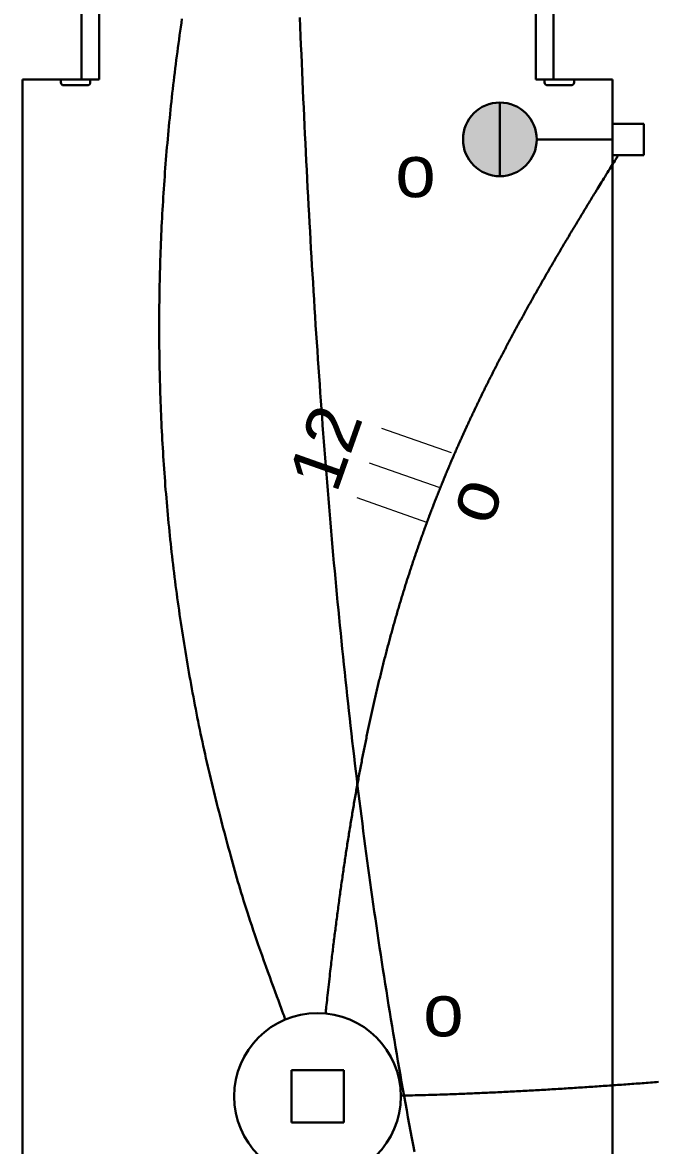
# Model space of a CAD drawing. Header units: millimetres. Extents: x 0 to 55.3, y 20.8 to 61.4.
# Drawn here: x 8.75 to 9.825, y 41.567 to 43.472 of the extents above; entities that cross this region are included whole.
import ezdxf

# ---------------------------------------------------------------- set-up
doc = ezdxf.new("R2010")
doc.units = ezdxf.units.MM
for name, color, linetype, lineweight in [('ARQ_-_ALV_5', 1, 'Continuous', 30), ('ARQ_-_PORTA_2', 2, 'Continuous', 30), ('EL-Condutos', 4, 'Continuous', 30), ('EL-Fios', 2, 'Continuous', 20), ('EL-Textos_fios', 2, 'Continuous', 20), ('EL-Textos_pontos', 2, 'Continuous', 30), ('P-SIMBOL', 3, 'Continuous', 30), ('TE-Condutos', 3, 'Continuous', 30)]:
    doc.layers.add(name, color=color, linetype=linetype, lineweight=lineweight)
doc.styles.add('Arial', font='Arial')

msp = doc.modelspace()

# ---------------------------------------------------------------- hatches: boundary and pattern name
at = {"layer": 'P-SIMBOL', "linetype": 'Continuous'}
for points in [[(9.559202, 43.336299), (9.559202, 43.273799), (9.496702, 43.273799), (9.497202, 43.283449), (9.502702, 43.300399), (9.508702, 43.310899), (9.515702, 43.318899), (9.526202, 43.326899), (9.539202, 43.333049), (9.552202, 43.335899), (9.559202, 43.335749)], [(9.559202, 43.336299), (9.559202, 43.273799), (9.621702, 43.273799), (9.621202, 43.283449), (9.615702, 43.300399), (9.609702, 43.310899), (9.602702, 43.318899), (9.592202, 43.326899), (9.579202, 43.333049), (9.566202, 43.335899), (9.559202, 43.335749)], [(9.559202, 43.211299), (9.559202, 43.273799), (9.496702, 43.273799), (9.497202, 43.264099), (9.502702, 43.247149), (9.508702, 43.236649), (9.515702, 43.228649), (9.526202, 43.220649), (9.539202, 43.214499), (9.552202, 43.211649), (9.559202, 43.211799)], [(9.559202, 43.211299), (9.559202, 43.273799), (9.621702, 43.273799), (9.621202, 43.264099), (9.615702, 43.247149), (9.609702, 43.236649), (9.602702, 43.228649), (9.592202, 43.220649), (9.579202, 43.214499), (9.566202, 43.211649), (9.559202, 43.211799)]]:
    msp.add_hatch(color=256, dxfattribs=at).paths.add_polyline_path(points)

# ---------------------------------------------------------------- linework, layer by layer
at = {"layer": 'ARQ_-_ALV_5'}
for p, q in [((8.850002, 43.525499), (8.850002, 43.375499)), ((9.650002, 43.525499), (9.650002, 43.375499)), ((8.750002, 39.925499), (8.750002, 43.375499)), ((8.850002, 43.375499), (8.750002, 43.375499)), ((9.650002, 43.375499), (9.750002, 43.375499)), ((9.750002, 40.825499), (9.750002, 43.375499))]:
    msp.add_line(p, q, dxfattribs=at)
at = {"layer": 'ARQ_-_PORTA_2'}
for p, q in [((8.880002, 43.495499), (8.880002, 43.375499)), ((9.620002, 43.495499), (9.620002, 43.375499)), ((8.815002, 43.370499), (8.815002, 43.375499)), ((8.860002, 43.365499), (8.820002, 43.365499)), ((8.850002, 43.375499), (8.865002, 43.375499)), ((8.880002, 43.375499), (8.865002, 43.375499)), ((8.865002, 43.375499), (8.865002, 43.370499)), ((9.620002, 43.375499), (9.635002, 43.375499)), ((9.650002, 43.375499), (9.635002, 43.375499)), ((9.635002, 43.375499), (9.635002, 43.370499)), ((9.640002, 43.365499), (9.680002, 43.365499)), ((9.685002, 43.370499), (9.685002, 43.375499))]:
    msp.add_line(p, q, dxfattribs=at)
for centre, start, end in [((8.820002, 43.370499), 180, 270), ((8.860002, 43.370499), 270, 0), ((9.640002, 43.370499), 180, 270), ((9.680002, 43.370499), 270, 0)]:
    msp.add_arc(centre, 0.005, start, end, dxfattribs=at)
at = {"layer": 'EL-Condutos', "linetype": 'Continuous', "flags": 128}
for points in [[(9.195167, 41.782079), (9.194956, 41.782645), (9.194343, 41.784294), (9.193355, 41.786952), (9.192022, 41.790548), (9.190371, 41.795008), (9.188431, 41.800258), (9.18623, 41.806227), (9.183796, 41.812841), (9.181159, 41.820027), (9.178345, 41.827713), (9.175384, 41.835825), (9.172303, 41.844291), (9.169132, 41.853037), (9.165898, 41.86199), (9.162629, 41.871079), (9.159355, 41.880229), (9.156103, 41.889368), (9.152902, 41.898422), (9.14978, 41.90732), (9.146765, 41.915988), (9.143885, 41.924355), (9.141132, 41.932439), (9.138499, 41.94026), (9.135979, 41.947838), (9.133564, 41.955191), (9.131246, 41.96234), (9.129017, 41.969303), (9.126872, 41.976101), (9.1248, 41.982752), (9.122796, 41.989276), (9.120851, 41.995692), (9.118959, 42.00202), (9.11711, 42.00828), (9.115298, 42.01449), (9.113516, 42.02067), (9.111755, 42.02684), (9.110008, 42.033019), (9.108267, 42.039227), (9.106526, 42.045483), (9.104775, 42.051806), (9.103012, 42.058205), (9.101235, 42.064686), (9.099445, 42.071242), (9.097645, 42.07787), (9.095837, 42.084564), (9.094022, 42.091317), (9.092204, 42.098126), (9.090383, 42.104985), (9.088563, 42.111889), (9.086744, 42.118832), (9.084929, 42.125809), (9.08312, 42.132815), (9.081319, 42.139844), (9.079528, 42.146892), (9.077749, 42.153953), (9.075984, 42.161022), (9.074235, 42.168094), (9.072505, 42.175163), (9.070794, 42.182224), (9.069105, 42.189272), (9.067441, 42.196298), (9.0658, 42.203308), (9.064183, 42.210302), (9.062587, 42.217282), (9.061014, 42.224249), (9.059462, 42.231204), (9.057931, 42.238149), (9.05642, 42.245085), (9.054928, 42.252014), (9.053456, 42.258937), (9.052002, 42.265854), (9.050566, 42.272769), (9.049148, 42.279681), (9.047747, 42.286593), (9.046362, 42.293505), (9.044992, 42.300419), (9.043638, 42.307337), (9.042299, 42.314259), (9.040974, 42.321187), (9.039662, 42.328123), (9.038364, 42.335066), (9.037079, 42.342016), (9.035808, 42.348975), (9.03455, 42.355942), (9.033305, 42.362915), (9.032074, 42.369896), (9.030857, 42.376882), (9.029654, 42.383875), (9.028465, 42.390873), (9.02729, 42.397876), (9.02613, 42.404884), (9.024984, 42.411896), (9.023853, 42.418912), (9.022737, 42.425931), (9.021635, 42.432954), (9.020549, 42.439979), (9.019477, 42.447006), (9.018421, 42.454036), (9.017381, 42.461066), (9.016356, 42.468098), (9.015347, 42.47513), (9.014354, 42.482162), (9.013376, 42.489195), (9.012414, 42.496229), (9.011467, 42.503264), (9.010536, 42.510299), (9.00962, 42.517336), (9.008719, 42.524374), (9.007834, 42.531413), (9.006964, 42.538453), (9.00611, 42.545494), (9.00527, 42.552537), (9.004446, 42.559581), (9.003636, 42.566626), (9.002842, 42.573673), (9.002063, 42.580722), (9.001298, 42.587772), (9.000549, 42.594824), (8.999814, 42.601878), (8.999094, 42.608934), (8.998389, 42.615991), (8.997699, 42.62305), (8.997023, 42.630111), (8.996362, 42.637174), (8.995715, 42.644239), (8.995084, 42.651305), (8.994467, 42.658373), (8.993865, 42.665442), (8.993277, 42.672512), (8.992704, 42.679584), (8.992146, 42.686658), (8.991603, 42.693732), (8.991074, 42.700808), (8.99056, 42.707885), (8.990061, 42.714964), (8.989577, 42.722043), (8.989107, 42.729123), (8.988651, 42.736204), (8.988211, 42.743286), (8.987785, 42.750369), (8.987374, 42.757452), (8.986978, 42.764535), (8.986596, 42.77162), (8.986229, 42.778705), (8.985877, 42.785791), (8.985539, 42.792877), (8.985216, 42.799964), (8.984907, 42.807052), (8.984613, 42.81414), (8.984334, 42.821228), (8.984069, 42.828318), (8.983818, 42.835407), (8.983583, 42.842498), (8.983361, 42.849588), (8.983154, 42.856679), (8.982962, 42.863771), (8.982784, 42.870863), (8.982621, 42.877955), (8.982472, 42.885047), (8.982337, 42.89214), (8.982217, 42.899232), (8.982111, 42.906324), (8.98202, 42.913416), (8.981943, 42.920508), (8.981881, 42.9276), (8.981832, 42.934693), (8.981798, 42.941786), (8.981779, 42.948878), (8.981774, 42.955971), (8.981783, 42.963064), (8.981806, 42.970157), (8.981844, 42.97725), (8.981896, 42.984342), (8.981962, 42.991435), (8.982043, 42.998527), (8.982137, 43.005619), (8.982246, 43.012711), (8.98237, 43.019803), (8.982507, 43.026895), (8.982659, 43.033986), (8.982824, 43.041074), (8.983004, 43.048161), (8.983199, 43.055248), (8.983407, 43.062335), (8.983629, 43.069421), (8.983866, 43.076507), (8.984117, 43.083592), (8.984382, 43.090677), (8.984661, 43.097761), (8.984954, 43.104845), (8.985261, 43.111928), (8.985582, 43.11901), (8.985917, 43.126092), (8.986267, 43.133173), (8.98663, 43.140254), (8.987008, 43.147333), (8.987399, 43.154412), (8.987805, 43.16149), (8.988224, 43.168568), (8.988658, 43.175644), (8.989105, 43.182714), (8.989566, 43.189784), (8.990041, 43.196853), (8.99053, 43.20392), (8.991033, 43.210987), (8.99155, 43.218053), (8.992081, 43.225117), (8.992625, 43.232181), (8.993184, 43.239244), (8.993756, 43.246305), (8.994343, 43.253365), (8.994943, 43.260424), (8.995557, 43.267482), (8.996185, 43.274539), (8.996827, 43.281594), (8.997482, 43.288649), (8.998152, 43.295701), (8.998835, 43.302753), (8.999532, 43.309803), (9.000243, 43.316852), (9.000967, 43.323892), (9.001704, 43.33093), (9.002456, 43.337967), (9.003221, 43.345003), (9.003999, 43.352037), (9.004792, 43.359069), (9.005598, 43.3661), (9.006418, 43.373129), (9.007251, 43.380157), (9.008099, 43.387183), (9.00896, 43.394207), (9.009834, 43.40123), (9.010722, 43.408251), (9.011624, 43.41527), (9.01254, 43.422288), (9.013469, 43.429304), (9.014412, 43.436317), (9.015368, 43.443329), (9.016338, 43.45034), (9.017322, 43.457348), (9.018318, 43.464344), (9.019327, 43.471338), (9.02035, 43.47833)], [(9.263655, 41.789905), (9.263686, 41.790197), (9.263779, 41.791047), (9.263928, 41.792418), (9.264129, 41.794272), (9.264379, 41.79657), (9.264674, 41.799274), (9.265009, 41.802348), (9.265381, 41.805752), (9.265786, 41.809448), (9.266219, 41.8134), (9.266676, 41.817567), (9.267154, 41.821914), (9.267649, 41.826401), (9.268156, 41.830991), (9.268672, 41.835646), (9.269192, 41.840327), (9.269712, 41.844997), (9.270229, 41.849618), (9.270739, 41.854152), (9.271236, 41.858561), (9.271701, 41.862654), (9.272153, 41.866606), (9.272592, 41.870427), (9.27302, 41.874125), (9.273437, 41.877711), (9.273846, 41.881194), (9.274246, 41.884583), (9.274638, 41.887889), (9.275025, 41.891121), (9.275407, 41.894287), (9.275784, 41.897399), (9.276158, 41.900466), (9.27653, 41.903497), (9.276901, 41.906501), (9.277272, 41.909489), (9.277644, 41.91247), (9.278018, 41.915453), (9.278395, 41.918449), (9.278776, 41.921466), (9.279163, 41.924515), (9.27954, 41.927486), (9.279923, 41.930493), (9.280311, 41.933532), (9.280704, 41.936602), (9.281101, 41.9397), (9.281503, 41.942825), (9.28191, 41.945972), (9.28232, 41.94914), (9.282734, 41.952327), (9.283151, 41.95553), (9.283572, 41.958747), (9.283996, 41.961975), (9.284422, 41.965211), (9.284851, 41.968454), (9.285282, 41.971701), (9.285715, 41.974949), (9.28615, 41.978196), (9.286586, 41.98144), (9.287024, 41.984679), (9.287462, 41.987909), (9.287886, 41.991011), (9.28831, 41.994103), (9.288735, 41.997187), (9.289161, 42.000263), (9.289588, 42.003332), (9.290016, 42.006393), (9.290445, 42.009449), (9.290875, 42.012499), (9.291307, 42.015543), (9.29174, 42.018584), (9.292175, 42.021621), (9.292611, 42.024654), (9.293048, 42.027685), (9.293488, 42.030714), (9.293929, 42.033742), (9.294372, 42.036769), (9.294817, 42.039796), (9.295264, 42.042823), (9.295713, 42.045851), (9.296165, 42.048882), (9.296602, 42.051806), (9.297042, 42.054733), (9.297483, 42.057661), (9.297927, 42.060591), (9.298372, 42.063523), (9.29882, 42.066456), (9.299269, 42.06939), (9.299721, 42.072326), (9.300175, 42.075262), (9.300631, 42.078199), (9.301088, 42.081137), (9.301548, 42.084075), (9.30201, 42.087013), (9.302474, 42.089951), (9.30294, 42.09289), (9.303408, 42.095828), (9.303878, 42.098766), (9.304349, 42.101703), (9.304823, 42.10464), (9.305299, 42.107575), (9.30576, 42.11041), (9.306223, 42.113243), (9.306688, 42.116075), (9.307155, 42.118907), (9.307624, 42.121738), (9.308095, 42.124568), (9.308568, 42.127397), (9.309042, 42.130226), (9.309519, 42.133054), (9.309997, 42.135881), (9.310478, 42.138708), (9.31096, 42.141534), (9.311445, 42.14436), (9.311931, 42.147186), (9.31242, 42.150011), (9.312911, 42.152835), (9.313403, 42.155659), (9.313898, 42.158483), (9.314395, 42.161307), (9.314894, 42.16413), (9.315379, 42.166861), (9.315865, 42.169591), (9.316354, 42.172321), (9.316845, 42.175051), (9.317338, 42.177781), (9.317832, 42.18051), (9.318329, 42.18324), (9.318828, 42.185968), (9.319329, 42.188697), (9.319832, 42.191425), (9.320337, 42.194153), (9.320845, 42.196881), (9.321354, 42.199608), (9.321865, 42.202335), (9.322379, 42.205061), (9.322895, 42.207787), (9.323413, 42.210513), (9.323933, 42.213238), (9.324455, 42.215963), (9.324979, 42.218687), (9.325489, 42.221327), (9.326001, 42.223965), (9.326516, 42.226604), (9.327032, 42.229241), (9.32755, 42.231879), (9.328071, 42.234516), (9.328594, 42.237153), (9.329118, 42.239789), (9.329645, 42.242424), (9.330174, 42.24506), (9.330705, 42.247694), (9.331239, 42.250329), (9.331774, 42.252963), (9.332312, 42.255596), (9.332851, 42.258229), (9.333393, 42.260861), (9.333938, 42.263494), (9.334484, 42.266125), (9.335033, 42.268756), (9.335584, 42.271387), (9.336121, 42.273941), (9.33666, 42.276494), (9.337201, 42.279046), (9.337744, 42.281599), (9.33829, 42.28415), (9.338837, 42.286702), (9.339387, 42.289253), (9.339939, 42.291803), (9.340493, 42.294353), (9.34105, 42.296903), (9.341608, 42.299452), (9.342169, 42.302), (9.342732, 42.304548), (9.343298, 42.307096), (9.343865, 42.309643), (9.344435, 42.312189), (9.345007, 42.314735), (9.345581, 42.317281), (9.346158, 42.319826), (9.346736, 42.32237), (9.347302, 42.324846), (9.347869, 42.32732), (9.348439, 42.329795), (9.349011, 42.332269), (9.349585, 42.334742), (9.350162, 42.337215), (9.35074, 42.339687), (9.351321, 42.342159), (9.351904, 42.34463), (9.352489, 42.347101), (9.353077, 42.349571), (9.353666, 42.35204), (9.354258, 42.35451), (9.354853, 42.356978), (9.355449, 42.359446), (9.356048, 42.361914), (9.356649, 42.36438), (9.357253, 42.366847), (9.357859, 42.369313), (9.358467, 42.371778), (9.359062, 42.374182), (9.35966, 42.376585), (9.360259, 42.378988), (9.360861, 42.381391), (9.361466, 42.383793), (9.362072, 42.386194), (9.362681, 42.388595), (9.363292, 42.390995), (9.363906, 42.393394), (9.364521, 42.395793), (9.365139, 42.398192), (9.365759, 42.400589), (9.366382, 42.402987), (9.367006, 42.405383), (9.367633, 42.407779), (9.368263, 42.410175), (9.368894, 42.412569), (9.369528, 42.414964), (9.370165, 42.417357), (9.370804, 42.41975), (9.37143, 42.42209), (9.37206, 42.424429), (9.372691, 42.426768), (9.373325, 42.429106), (9.373961, 42.431443), (9.374599, 42.43378), (9.37524, 42.436116), (9.375882, 42.438452), (9.376528, 42.440787), (9.377175, 42.443121), (9.377825, 42.445455), (9.378477, 42.447788), (9.379131, 42.45012), (9.379788, 42.452452), (9.380447, 42.454783), (9.381108, 42.457113), (9.381771, 42.459443), (9.382437, 42.461772), (9.383106, 42.464101), (9.383776, 42.466428), (9.384436, 42.468711), (9.385099, 42.470993), (9.385763, 42.473274), (9.38643, 42.475555), (9.3871, 42.477835), (9.387771, 42.480115), (9.388445, 42.482393), (9.389121, 42.484671), (9.389799, 42.486949), (9.39048, 42.489225), (9.391163, 42.491501), (9.391848, 42.493776), (9.392536, 42.496051), (9.393226, 42.498325), (9.393918, 42.500598), (9.394612, 42.50287), (9.395309, 42.505142), (9.396008, 42.507413), (9.39671, 42.509683), (9.397414, 42.511953), (9.398109, 42.514186), (9.398806, 42.516417), (9.399505, 42.518648), (9.400207, 42.520879), (9.400911, 42.523108), (9.401617, 42.525337), (9.402326, 42.527566), (9.403037, 42.529793), (9.40375, 42.53202), (9.404465, 42.534246), (9.405183, 42.536471), (9.405903, 42.538696), (9.406625, 42.54092), (9.40735, 42.543143), (9.408077, 42.545365), (9.408806, 42.547586), (9.409537, 42.549807), (9.410271, 42.552027), (9.411007, 42.554246), (9.411746, 42.556465), (9.412477, 42.558654), (9.41321, 42.560843), (9.413946, 42.563031), (9.414684, 42.565218), (9.415424, 42.567404), (9.416167, 42.56959), (9.416912, 42.571774), (9.417659, 42.573958), (9.418408, 42.576142), (9.41916, 42.578324), (9.419914, 42.580506), (9.42067, 42.582687), (9.421428, 42.584867), (9.422189, 42.587046), (9.422952, 42.589224), (9.423717, 42.591402), (9.424485, 42.593579), (9.425254, 42.595755), (9.426026, 42.59793), (9.426801, 42.600105), (9.42757, 42.602258), (9.428341, 42.60441), (9.429115, 42.606562), (9.429891, 42.608713), (9.430669, 42.610863), (9.431449, 42.613012), (9.432232, 42.61516), (9.433017, 42.617308), (9.433804, 42.619454), (9.434593, 42.6216), (9.435385, 42.623745), (9.436178, 42.62589), (9.436974, 42.628033), (9.437772, 42.630176), (9.438573, 42.632317), (9.439375, 42.634458), (9.44018, 42.636598), (9.440987, 42.638738), (9.441796, 42.640876), (9.442608, 42.643014), (9.443417, 42.645138), (9.444228, 42.647261), (9.445041, 42.649383), (9.445856, 42.651504), (9.446674, 42.653625), (9.447493, 42.655745), (9.448315, 42.657863), (9.449139, 42.659982), (9.449966, 42.662099), (9.450794, 42.664215), (9.451625, 42.666331), (9.452457, 42.668445), (9.453292, 42.670559), (9.454129, 42.672672), (9.454968, 42.674784), (9.45581, 42.676895), (9.456653, 42.679006), (9.457499, 42.681115), (9.458347, 42.683224), (9.459197, 42.685332), (9.460047, 42.687433), (9.460899, 42.689534), (9.461753, 42.691634), (9.462609, 42.693733), (9.463468, 42.695831), (9.464328, 42.697929), (9.465191, 42.700025), (9.466056, 42.702121), (9.466923, 42.704216), (9.467792, 42.706309), (9.468663, 42.708402), (9.469536, 42.710495), (9.470411, 42.712586), (9.471289, 42.714676), (9.472168, 42.716766), (9.47305, 42.718854), (9.473933, 42.720942), (9.474819, 42.723029), (9.475706, 42.725115), (9.476596, 42.7272), (9.477489, 42.729286), (9.478384, 42.731372), (9.479281, 42.733457), (9.480179, 42.73554), (9.48108, 42.737623), (9.481983, 42.739705), (9.482888, 42.741786), (9.483795, 42.743866), (9.484704, 42.745945), (9.485615, 42.748024), (9.486528, 42.750101), (9.487443, 42.752178), (9.488361, 42.754254), (9.48928, 42.756329), (9.490201, 42.758403), (9.491124, 42.760476), (9.492049, 42.762548), (9.492976, 42.764619), (9.493905, 42.76669), (9.494836, 42.768759), (9.495773, 42.770837), (9.496712, 42.772915), (9.497653, 42.774991), (9.498596, 42.777066), (9.49954, 42.77914), (9.500487, 42.781214), (9.501436, 42.783287), (9.502387, 42.785358), (9.503339, 42.787429), (9.504294, 42.789499), (9.50525, 42.791568), (9.506209, 42.793637), (9.507169, 42.795704), (9.508131, 42.79777), (9.509095, 42.799836), (9.510061, 42.801901), (9.511029, 42.803964), (9.511999, 42.806027), (9.51297, 42.808089), (9.513944, 42.810151), (9.514927, 42.812227), (9.515912, 42.814303), (9.516898, 42.816377), (9.517887, 42.818451), (9.518877, 42.820524), (9.519869, 42.822596), (9.520863, 42.824668), (9.521859, 42.826738), (9.522857, 42.828807), (9.523857, 42.830876), (9.524858, 42.832944), (9.525861, 42.835011), (9.526866, 42.837077), (9.527873, 42.839142), (9.528881, 42.841206), (9.529891, 42.843269), (9.530903, 42.845332), (9.531917, 42.847393), (9.532933, 42.849454), (9.53395, 42.851514), (9.53498, 42.853596), (9.536013, 42.855677), (9.537047, 42.857758), (9.538082, 42.859837), (9.53912, 42.861916), (9.540159, 42.863993), (9.5412, 42.86607), (9.542242, 42.868146), (9.543286, 42.870221), (9.544332, 42.872295), (9.54538, 42.874369), (9.546429, 42.876441), (9.54748, 42.878513), (9.548533, 42.880584), (9.549587, 42.882654), (9.550643, 42.884723), (9.551701, 42.886791), (9.55276, 42.888859), (9.553821, 42.890925), (9.554884, 42.892991), (9.555963, 42.895085), (9.557044, 42.897179), (9.558126, 42.899272), (9.559211, 42.901363), (9.560296, 42.903454), (9.561384, 42.905545), (9.562473, 42.907634), (9.563564, 42.909722), (9.564656, 42.91181), (9.56575, 42.913897), (9.566845, 42.915983), (9.567942, 42.918068), (9.569041, 42.920153), (9.570141, 42.922236), (9.571242, 42.924319), (9.572346, 42.926401), (9.57345, 42.928483), (9.574556, 42.930563), (9.575664, 42.932643), (9.576774, 42.934722), (9.577903, 42.936836), (9.579035, 42.938949), (9.580168, 42.941061), (9.581302, 42.943173), (9.582438, 42.945284), (9.583576, 42.947394), (9.584715, 42.949503), (9.585855, 42.951612), (9.586997, 42.953719), (9.58814, 42.955826), (9.589285, 42.957932), (9.590431, 42.960037), (9.591579, 42.962141), (9.592728, 42.964245), (9.593878, 42.966347), (9.595029, 42.968449), (9.596182, 42.97055), (9.597337, 42.97265), (9.598492, 42.974749), (9.599649, 42.976847), (9.60083, 42.978987), (9.602013, 42.981125), (9.603197, 42.983263), (9.604382, 42.9854), (9.605569, 42.987536), (9.606757, 42.989671), (9.607946, 42.991806), (9.609137, 42.99394), (9.610329, 42.996073), (9.611523, 42.998206), (9.612718, 43.000338), (9.613915, 43.00247), (9.615113, 43.004601), (9.616312, 43.006732), (9.617513, 43.008862), (9.618715, 43.010992), (9.619919, 43.013122), (9.621124, 43.015251), (9.622331, 43.01738), (9.623539, 43.019508), (9.624776, 43.021685), (9.626015, 43.023861), (9.627255, 43.026036), (9.628496, 43.028211), (9.629738, 43.030386), (9.630982, 43.032559), (9.632227, 43.034732), (9.633473, 43.036904), (9.63472, 43.039074), (9.635967, 43.041244), (9.637216, 43.043412), (9.638465, 43.045578), (9.639715, 43.047743), (9.640965, 43.049906), (9.642215, 43.052068), (9.643467, 43.054228), (9.644718, 43.056385), (9.645969, 43.058541), (9.647221, 43.060694), (9.648473, 43.062845), (9.649756, 43.065048), (9.651039, 43.067248), (9.652323, 43.069446), (9.653607, 43.071644), (9.654893, 43.07384), (9.656179, 43.076036), (9.657468, 43.078233), (9.658758, 43.080429), (9.66005, 43.082627), (9.661345, 43.084827), (9.662642, 43.087028), (9.663942, 43.089232), (9.665246, 43.091438), (9.666552, 43.093648), (9.667863, 43.095861), (9.669177, 43.098079), (9.670496, 43.100301), (9.671819, 43.102528), (9.673147, 43.104761), (9.67448, 43.107), (9.675854, 43.109305), (9.677233, 43.111616), (9.678615, 43.11393), (9.679999, 43.116245), (9.681385, 43.11856), (9.682771, 43.120874), (9.684156, 43.123184), (9.685539, 43.125488), (9.686919, 43.127786), (9.688295, 43.130075), (9.689666, 43.132354), (9.69103, 43.13462), (9.692387, 43.136873), (9.693736, 43.13911), (9.695075, 43.14133), (9.696403, 43.143531), (9.69772, 43.145712), (9.699023, 43.14787), (9.700314, 43.150003), (9.701589, 43.152112), (9.702885, 43.154253), (9.704168, 43.156373), (9.705443, 43.158476), (9.706713, 43.160571), (9.707983, 43.162663), (9.709257, 43.16476), (9.710539, 43.166868), (9.711833, 43.168993), (9.713144, 43.171143), (9.714475, 43.173324), (9.71583, 43.175543), (9.717215, 43.177806), (9.718632, 43.180121), (9.720087, 43.182494), (9.721583, 43.184931), (9.723125, 43.18744), (9.724716, 43.190027), (9.726361, 43.192698), (9.728064, 43.195461), (9.729829, 43.198322), (9.731714, 43.201375), (9.733653, 43.204513), (9.735631, 43.207711), (9.73763, 43.210941), (9.739634, 43.214178), (9.741626, 43.217396), (9.743592, 43.220569), (9.745514, 43.223669), (9.747375, 43.226672), (9.749161, 43.229551), (9.750854, 43.23228), (9.752438, 43.234832), (9.753896, 43.237183), (9.755213, 43.239304), (9.756372, 43.241171), (9.757357, 43.242758), (9.758152, 43.244037), (9.75874, 43.244983), (9.759104, 43.24557), (9.759229, 43.245771)], [(9.391333, 41.651645), (9.391632, 41.651653), (9.392501, 41.651675), (9.393903, 41.651711), (9.395799, 41.65176), (9.39815, 41.651821), (9.400917, 41.651893), (9.404062, 41.651976), (9.407546, 41.652068), (9.411331, 41.652169), (9.415377, 41.652278), (9.419646, 41.652394), (9.424099, 41.652516), (9.428698, 41.652643), (9.433405, 41.652774), (9.438179, 41.65291), (9.442984, 41.653048), (9.447779, 41.653187), (9.452526, 41.653328), (9.457188, 41.653469), (9.461724, 41.65361), (9.466093, 41.653748), (9.470309, 41.653886), (9.474384, 41.654022), (9.478326, 41.654157), (9.482147, 41.654292), (9.485857, 41.654426), (9.489466, 41.65456), (9.492985, 41.654694), (9.496423, 41.654829), (9.499791, 41.654963), (9.5031, 41.655098), (9.506359, 41.655234), (9.509579, 41.655371), (9.512771, 41.65551), (9.515944, 41.65565), (9.519109, 41.655791), (9.522277, 41.655934), (9.525457, 41.65608), (9.52866, 41.656228), (9.531897, 41.656378), (9.535167, 41.656531), (9.538477, 41.656686), (9.541826, 41.656844), (9.545209, 41.657005), (9.548625, 41.657167), (9.55207, 41.657333), (9.555543, 41.6575), (9.559039, 41.65767), (9.562557, 41.657842), (9.566093, 41.658016), (9.569645, 41.658192), (9.57321, 41.65837), (9.576786, 41.65855), (9.580369, 41.658732), (9.583957, 41.658915), (9.587546, 41.659101), (9.591136, 41.659287), (9.594721, 41.659476), (9.598301, 41.659665), (9.601871, 41.659856), (9.605423, 41.660049), (9.608964, 41.660242), (9.612495, 41.660437), (9.616016, 41.660633), (9.619528, 41.66083), (9.623033, 41.661028), (9.62653, 41.661228), (9.630021, 41.66143), (9.633505, 41.661632), (9.636985, 41.661836), (9.640461, 41.662042), (9.643932, 41.662248), (9.647401, 41.662456), (9.650868, 41.662666), (9.654334, 41.662877), (9.657799, 41.663089), (9.661264, 41.663302), (9.664729, 41.663517), (9.668197, 41.663734), (9.671666, 41.663951), (9.675132, 41.66417), (9.678601, 41.66439), (9.682073, 41.664612), (9.685547, 41.664834), (9.689023, 41.665059), (9.692501, 41.665284), (9.695981, 41.665511), (9.699463, 41.665739), (9.702946, 41.665968), (9.706431, 41.666199), (9.709916, 41.66643), (9.713403, 41.666663), (9.71689, 41.666897), (9.720377, 41.667133), (9.723865, 41.667369), (9.727353, 41.667607), (9.730841, 41.667846), (9.734328, 41.668086), (9.737815, 41.668327), (9.741301, 41.668569), (9.744781, 41.668812), (9.74826, 41.669056), (9.751738, 41.669301), (9.755215, 41.669547), (9.758692, 41.669794), (9.762168, 41.670042), (9.765643, 41.670291), (9.769118, 41.670541), (9.772592, 41.670792), (9.776066, 41.671044), (9.77954, 41.671297), (9.783013, 41.671551), (9.786486, 41.671806), (9.789959, 41.672062), (9.793432, 41.672319), (9.796904, 41.672577), (9.800377, 41.672835), (9.803849, 41.673095), (9.807322, 41.673355), (9.810795, 41.673616), (9.814263, 41.673878), (9.817731, 41.674141), (9.821199, 41.674404), (9.824667, 41.674668), (9.828136, 41.674934)]]:
    msp.add_lwpolyline(points, dxfattribs=at)
at = {"layer": 'EL-Fios'}
for p, q in [((9.476952, 42.741949), (9.359102, 42.783599)), ((9.456102, 42.683049), (9.338252, 42.724699)), ((9.435252, 42.624099), (9.317402, 42.665749))]:
    msp.add_line(p, q, dxfattribs=at)
at = {"layer": 'P-SIMBOL'}
for p, q in [((9.559202, 43.211299), (9.559202, 43.336299)), ((9.750202, 43.247299), (9.750202, 43.300299)), ((9.750202, 43.300299), (9.803252, 43.300299)), ((9.803252, 43.300299), (9.803252, 43.247299)), ((9.621702, 43.273799), (9.750202, 43.273799)), ((9.803252, 43.247299), (9.750202, 43.247299)), ((9.206002, 41.694699), (9.294502, 41.694699)), ((9.206002, 41.606299), (9.206002, 41.694699)), ((9.294502, 41.694699), (9.294502, 41.606299)), ((9.294502, 41.606299), (9.206002, 41.606299))]:
    msp.add_line(p, q, dxfattribs=at)
for centre, radius in [((9.559202, 43.273799), 0.0625), ((9.250002, 41.650499), 0.14125)]:
    msp.add_circle(centre, radius, dxfattribs=at)
at = {"layer": 'TE-Condutos', "linetype": 'Continuous', "flags": 128}
msp.add_lwpolyline([(9.414487, 41.556497), (9.412275, 41.568053), (9.41008, 41.579613), (9.40785, 41.591455), (9.405637, 41.6033), (9.403442, 41.615148), (9.401264, 41.627), (9.399103, 41.638855), (9.396959, 41.650713), (9.394833, 41.662574), (9.392723, 41.674438), (9.390631, 41.686305), (9.388555, 41.698174), (9.386496, 41.710047), (9.384453, 41.721923), (9.382428, 41.733802), (9.380418, 41.745683), (9.378426, 41.757567), (9.376449, 41.769454), (9.374489, 41.781343), (9.372545, 41.793236), (9.370617, 41.80513), (9.368705, 41.817028), (9.366753, 41.829275), (9.364819, 41.841525), (9.362901, 41.853778), (9.361, 41.866033), (9.359115, 41.878291), (9.357247, 41.890551), (9.355395, 41.902814), (9.353559, 41.915079), (9.351739, 41.927347), (9.349935, 41.939617), (9.348147, 41.951889), (9.346375, 41.964164), (9.344618, 41.976441), (9.342877, 41.98872), (9.341152, 42.001001), (9.339442, 42.013284), (9.337747, 42.02557), (9.336068, 42.037857), (9.334404, 42.050147), (9.332754, 42.062439), (9.331065, 42.075147), (9.329392, 42.087857), (9.327734, 42.10057), (9.326092, 42.113284), (9.324466, 42.126001), (9.322855, 42.138719), (9.321259, 42.151439), (9.319678, 42.164161), (9.318113, 42.176886), (9.316562, 42.189611), (9.315027, 42.202339), (9.313506, 42.215069), (9.312, 42.2278), (9.310509, 42.240533), (9.309032, 42.253268), (9.307569, 42.266004), (9.306121, 42.278742), (9.304686, 42.291481), (9.303266, 42.304222), (9.30186, 42.316965), (9.300415, 42.330189), (9.298986, 42.343415), (9.297571, 42.356643), (9.29617, 42.369872), (9.294784, 42.383103), (9.293412, 42.396335), (9.292055, 42.409568), (9.290711, 42.422803), (9.289382, 42.43604), (9.288067, 42.449277), (9.286765, 42.462516), (9.285477, 42.475757), (9.284203, 42.488999), (9.282942, 42.502242), (9.281694, 42.515486), (9.28046, 42.528732), (9.279238, 42.541979), (9.27803, 42.555227), (9.276835, 42.568476), (9.275652, 42.581726), (9.274435, 42.595522), (9.273231, 42.609319), (9.272041, 42.623117), (9.270863, 42.636916), (9.2697, 42.650716), (9.268549, 42.664518), (9.267412, 42.67832), (9.266287, 42.692124), (9.265176, 42.705928), (9.264077, 42.719734), (9.26299, 42.73354), (9.261916, 42.747348), (9.260855, 42.761157), (9.259806, 42.774966), (9.258769, 42.788776), (9.257744, 42.802588), (9.256731, 42.8164), (9.25573, 42.830213), (9.25474, 42.844027), (9.253762, 42.857842), (9.252754, 42.872264), (9.251758, 42.886687), (9.250774, 42.901111), (9.249802, 42.915536), (9.248843, 42.929961), (9.247895, 42.944388), (9.246959, 42.958815), (9.246035, 42.973243), (9.245123, 42.987671), (9.244222, 43.0021), (9.243332, 43.016531), (9.242454, 43.030961), (9.241587, 43.045393), (9.240731, 43.059825), (9.239886, 43.074258), (9.239051, 43.088691), (9.238228, 43.103125), (9.237415, 43.11756), (9.236612, 43.131995), (9.23582, 43.14643), (9.235003, 43.161535), (9.234196, 43.176639), (9.233401, 43.191745), (9.232616, 43.206851), (9.231842, 43.221957), (9.231079, 43.237064), (9.230327, 43.252172), (9.229585, 43.26728), (9.228853, 43.282388), (9.228131, 43.297497), (9.22742, 43.312607), (9.226719, 43.327717), (9.226028, 43.342827), (9.225346, 43.357938), (9.224674, 43.37305), (9.224012, 43.388161), (9.223359, 43.403273), (9.222716, 43.418386), (9.222082, 43.433499), (9.221457, 43.448612), (9.220812, 43.464454), (9.220177, 43.480296)], dxfattribs=at)

# ---------------------------------------------------------------- texts
at = {"layer": 'EL-Textos_fios', "char_height": 0.08825, "attachment_point": 8, "rotation": 70.531105, "line_spacing_factor": 0.798, "style": 'Arial'}
for s, insert, width in [('12', (9.305044, 42.736205), 0.2118), ('o', (9.556044, 42.647705), 0.1059)]:
    msp.add_mtext(s, dxfattribs=dict(at, insert=insert, width=width))
at = {"layer": 'EL-Textos_pontos', "char_height": 0.08825, "width": 0.1059, "line_spacing_factor": 0.798, "style": 'Arial'}
for insert, attachment_point in [((9.450502, 43.174621), 9), ((9.463502, 41.751121), 8)]:
    msp.add_mtext('o', dxfattribs=dict(at, insert=insert, attachment_point=attachment_point))

doc.saveas('drawing.dxf')
